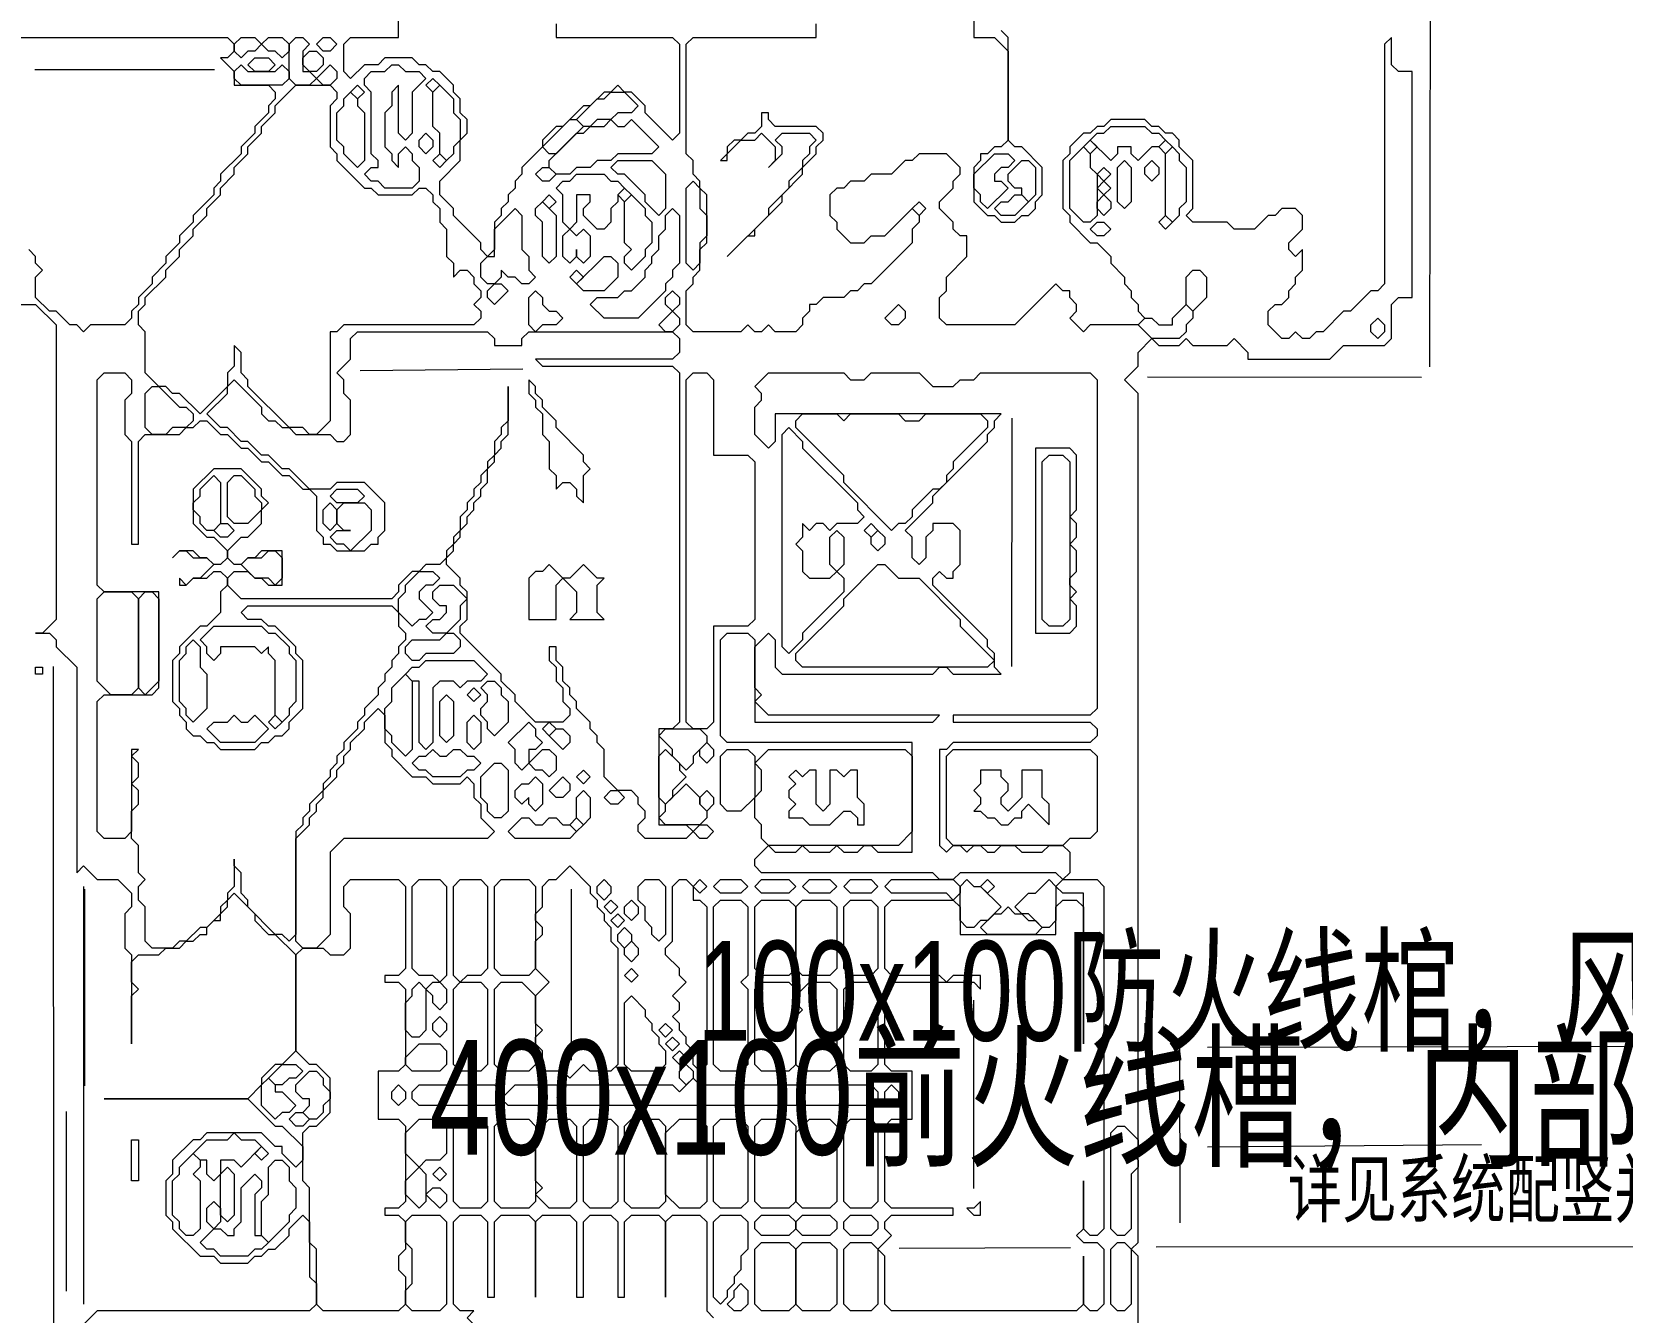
# Model space of a CAD drawing. Extents: x 10 to 1981, y 11 to 1392.
# Drawn here: x 1271.4 to 1503.7, y 690.8 to 877.8 of the extents above; entities that cross this region are included whole.
import ezdxf

# ---------------------------------------------------------------- set-up
doc = ezdxf.new("R2010")
doc.units = 0
for name, color, linetype, lineweight in [('OCR_TEXT', 6, 'Continuous', 0), ('TRACE_CURVE', 6, 'Continuous', 0), ('TRACE_STRAIGHT', 5, 'Continuous', 0), ('TRACE_TEXT_SYMBOL', 6, 'Continuous', 0)]:
    doc.layers.add(name, color=color, linetype=linetype, lineweight=lineweight)
doc.styles.add('wqy-unicode', font='wqy-unicode.lff')

msp = doc.modelspace()

# ---------------------------------------------------------------- linework, layer by layer
at = {"layer": 'TRACE_CURVE', "color": 6}
for points in [[(1409, 884), (1409, 877), (1412, 877), (1414, 875), (1414, 862), (1413, 861), (1412, 861), (1411, 860), (1410, 860), (1410, 859), (1409, 858), (1409, 853), (1411, 851), (1412, 851), (1413, 850), (1415, 850), (1416, 851), (1417, 851), (1418, 852), (1418, 853), (1419, 854), (1419, 858), (1416, 861), (1415, 861), (1414, 862), (1414, 877), (1413, 878)], [(1348, 879), (1348, 877), (1365, 877), (1366, 876), (1366, 863), (1365, 862), (1361, 866), (1361, 867), (1359, 869), (1358, 869), (1357, 870), (1356, 869), (1355, 869), (1353, 867), (1352, 867), (1349, 864), (1348, 864), (1346, 862), (1346, 861), (1343, 858), (1343, 857), (1342, 856), (1342, 855), (1341, 854), (1341, 853), (1340, 852), (1340, 851), (1339, 850), (1339, 846), (1338, 845), (1337, 846), (1337, 847), (1333, 851), (1333, 852), (1331, 854), (1331, 856), (1334, 859), (1334, 862), (1335, 863), (1335, 865), (1334, 866), (1334, 868), (1333, 869), (1333, 870), (1331, 872), (1330, 872), (1329, 873), (1328, 873), (1327, 874), (1323, 874), (1322, 873), (1320, 873), (1318, 871), (1317, 872), (1317, 876), (1318, 877), (1325, 877), (1325, 882)], [(1370, 854), (1369, 855), (1369, 856), (1368, 857), (1368, 859), (1367, 860), (1367, 876), (1368, 877), (1386, 877), (1386, 879)], [(1263, 877), (1300, 877), (1301, 876), (1301, 875), (1300, 874), (1299, 874), (1301, 872), (1301, 870), (1306, 870), (1307, 869), (1307, 868), (1306, 867), (1306, 866), (1304, 864), (1304, 863), (1302, 861), (1302, 860), (1299, 857), (1299, 856), (1298, 855), (1298, 854), (1295, 851), (1295, 850), (1293, 848), (1293, 847), (1291, 845), (1291, 844), (1289, 842), (1289, 841), (1287, 839), (1287, 838), (1286, 837), (1286, 836), (1285, 835), (1280, 835), (1279, 834), (1278, 835), (1277, 835), (1275, 837), (1274, 837), (1272, 839), (1272, 842), (1273, 843), (1272, 844), (1272, 845), (1271, 846)], [(1433, 646), (1433, 699), (1432, 700), (1433, 701), (1433, 825), (1431, 827), (1433, 829), (1433, 831), (1435, 833), (1436, 832), (1439, 832), (1440, 833), (1441, 832), (1446, 832), (1447, 833), (1449, 831), (1449, 830), (1461, 830), (1463, 832), (1469, 832), (1470, 833), (1470, 838), (1471, 839), (1473, 839), (1473, 872), (1471, 872), (1470, 873), (1470, 877), (1469, 876), (1469, 841), (1468, 840), (1467, 840), (1464, 837), (1463, 837), (1460, 834), (1459, 834), (1458, 833), (1457, 833), (1456, 834), (1455, 833), (1454, 833), (1452, 835), (1452, 837), (1453, 838), (1454, 838), (1455, 839), (1455, 840)], [(1310, 870), (1315, 870), (1316, 869), (1316, 868), (1315, 867), (1315, 861), (1316, 860), (1316, 859), (1320, 855), (1321, 855), (1322, 854), (1327, 854), (1328, 855), (1329, 855), (1330, 854), (1330, 853), (1331, 852), (1331, 850), (1332, 849), (1332, 845), (1333, 844), (1333, 842), (1334, 843), (1335, 843), (1336, 842), (1336, 841), (1337, 840), (1337, 839), (1336, 838), (1337, 837), (1337, 836), (1336, 835), (1317, 835), (1316, 834), (1315, 834), (1315, 821), (1313, 819), (1312, 819), (1311, 820), (1309, 820), (1303, 826), (1303, 827), (1302, 828), (1302, 831), (1301, 832), (1301, 829), (1300, 828), (1300, 826), (1296, 822), (1293, 825), (1292, 825), (1291, 826), (1290, 826), (1288, 828), (1288, 834), (1287, 835), (1287, 837), (1288, 838), (1288, 839), (1291, 842), (1291, 843), (1293, 845), (1293, 846), (1295, 848)], [(1295, 848), (1295, 849), (1297, 851), (1297, 852), (1299, 854), (1299, 855), (1301, 857), (1301, 858), (1303, 860), (1303, 861), (1305, 863), (1305, 864), (1307, 866), (1307, 867), (1310, 870)], [(1455, 840), (1456, 841), (1456, 842), (1457, 843), (1457, 846), (1456, 845), (1455, 846), (1455, 847), (1457, 849), (1457, 851), (1456, 852), (1454, 852), (1453, 851), (1452, 851), (1450, 849), (1447, 849), (1446, 850), (1441, 850), (1440, 851), (1441, 852), (1441, 859), (1439, 861), (1439, 862), (1438, 863), (1437, 863), (1436, 864), (1435, 864), (1434, 865), (1429, 865), (1428, 864), (1427, 864), (1426, 863), (1425, 863), (1423, 861), (1423, 860), (1422, 859), (1422, 852), (1423, 851), (1423, 850), (1426, 847), (1427, 847), (1429, 845), (1429, 844), (1431, 842), (1431, 841), (1432, 840), (1432, 839), (1433, 838), (1433, 837), (1434, 836), (1433, 835), (1426, 835), (1425, 834), (1423, 836), (1424, 837), (1424, 838), (1423, 839), (1423, 840), (1422, 840), (1421, 841), (1415, 835), (1405, 835), (1404, 836), (1404, 839)], [(1404, 839), (1405, 840), (1405, 842), (1408, 845), (1408, 848), (1407, 848), (1406, 849), (1406, 850), (1404, 852), (1404, 853), (1406, 855), (1406, 856), (1407, 857), (1407, 858), (1405, 860), (1401, 860), (1400, 859), (1399, 859), (1397, 857), (1394, 857), (1393, 856), (1391, 856), (1390, 855), (1389, 855), (1388, 854), (1388, 851), (1389, 850), (1389, 849), (1391, 847), (1393, 847), (1394, 848), (1396, 848), (1400, 852), (1401, 851), (1401, 850), (1400, 849), (1400, 847), (1394, 841), (1393, 841), (1392, 840), (1391, 840), (1390, 839), (1387, 839), (1386, 838), (1385, 838), (1385, 837), (1384, 836), (1384, 835), (1383, 834), (1380, 834), (1379, 835), (1378, 834), (1377, 834), (1376, 835), (1375, 834), (1368, 834), (1367, 835), (1367, 840), (1368, 841), (1368, 842), (1369, 843), (1369, 846), (1370, 847), (1370, 854)], [(1268, 838), (1272, 838), (1275, 835), (1275, 792), (1273, 790), (1272, 790), (1274, 790), (1275, 789), (1275, 788), (1278, 785), (1278, 755), (1279, 756), (1281, 754), (1284, 754), (1286, 752), (1286, 750), (1285, 749), (1285, 744), (1286, 743), (1286, 730), (1286, 737), (1287, 738), (1286, 739), (1286, 742), (1287, 743), (1290, 743), (1291, 744), (1293, 744), (1294, 745), (1295, 745), (1296, 746), (1297, 746), (1297, 747), (1298, 748), (1299, 748), (1299, 749), (1300, 750), (1300, 751), (1301, 752), (1304, 749), (1304, 748), (1306, 746), (1307, 746), (1310, 743), (1310, 729)], [(1318, 833), (1319, 834), (1338, 834), (1339, 833), (1339, 832), (1343, 832), (1343, 833), (1344, 834), (1365, 834), (1366, 833), (1366, 831), (1365, 830), (1345, 830), (1346, 829), (1365, 829), (1366, 828), (1366, 777), (1365, 776), (1363, 776), (1363, 762), (1367, 762), (1368, 761), (1367, 760), (1361, 760), (1360, 761), (1360, 762), (1361, 763), (1361, 764), (1360, 765), (1360, 766), (1359, 767), (1357, 767), (1355, 769), (1355, 773), (1354, 774), (1354, 775), (1353, 776), (1353, 777), (1351, 779), (1351, 780), (1350, 781), (1350, 782), (1349, 783), (1349, 785), (1348, 786), (1348, 788), (1347, 788), (1347, 786), (1348, 785), (1348, 783), (1349, 782), (1349, 780), (1350, 779), (1350, 778), (1349, 777), (1345, 777), (1342, 780), (1342, 781), (1340, 783), (1340, 784), (1334, 790), (1334, 791), (1335, 792), (1335, 796)], [(1321, 803), (1322, 803), (1322, 804), (1323, 805), (1323, 809), (1320, 812), (1316, 812), (1315, 811), (1312, 811), (1309, 814), (1308, 814), (1306, 816), (1305, 816), (1303, 818), (1302, 818), (1300, 820), (1299, 820), (1297, 822), (1300, 825), (1300, 826), (1301, 827), (1305, 823), (1305, 822), (1306, 821), (1307, 821), (1308, 820), (1309, 820), (1310, 819), (1315, 819), (1316, 818), (1317, 818), (1318, 819), (1318, 824), (1317, 825), (1317, 827), (1316, 828), (1318, 830), (1318, 833)], [(1289, 744), (1288, 745), (1288, 750), (1287, 751), (1287, 753), (1288, 754), (1287, 755), (1287, 759), (1286, 760), (1286, 764), (1287, 765), (1287, 767), (1286, 768), (1287, 769), (1287, 771), (1286, 772), (1287, 773), (1286, 773), (1286, 761), (1285, 760), (1282, 760), (1281, 761), (1281, 780), (1282, 781), (1289, 781), (1290, 782), (1290, 796), (1282, 796), (1281, 797), (1281, 827), (1282, 828), (1285, 828), (1286, 827), (1286, 825), (1285, 824), (1285, 819), (1286, 818), (1286, 803), (1287, 803), (1287, 818), (1288, 819), (1293, 819), (1294, 820), (1295, 820), (1296, 821), (1297, 821), (1299, 819), (1300, 819), (1302, 817), (1303, 817), (1305, 815), (1306, 815), (1308, 813), (1309, 813), (1311, 811), (1312, 811), (1313, 810), (1313, 805), (1314, 804), (1314, 803), (1315, 803), (1316, 802), (1320, 802), (1321, 803)], [(1400, 774), (1373, 774), (1372, 775), (1372, 789), (1373, 790), (1376, 790), (1377, 789), (1377, 777), (1403, 777), (1404, 778), (1379, 778), (1377, 780), (1378, 781), (1377, 782), (1377, 788), (1379, 790), (1380, 789), (1380, 785), (1381, 784), (1403, 784), (1404, 785), (1405, 785), (1406, 784), (1413, 784), (1412, 785), (1412, 787), (1411, 788), (1411, 789), (1403, 797), (1403, 798), (1404, 799), (1405, 798), (1406, 798), (1406, 799), (1407, 800), (1407, 805), (1406, 806), (1403, 806), (1403, 805), (1402, 804), (1402, 801), (1401, 800), (1400, 801), (1400, 804), (1399, 805), (1403, 809), (1403, 810), (1411, 818), (1411, 819), (1412, 820), (1412, 821), (1413, 822), (1380, 822), (1380, 818), (1379, 817), (1377, 819), (1377, 823), (1378, 824), (1378, 825), (1377, 826), (1379, 828)], [(1379, 828), (1390, 828), (1391, 827), (1393, 827), (1394, 828), (1401, 828), (1403, 826), (1406, 826), (1407, 827), (1409, 827), (1410, 828), (1426, 828), (1427, 827), (1427, 779), (1426, 778), (1406, 778), (1406, 777), (1426, 777), (1427, 776), (1427, 775), (1426, 774), (1406, 774), (1405, 773), (1404, 773), (1404, 759), (1405, 758), (1406, 759), (1407, 759), (1408, 758), (1409, 759), (1410, 759), (1411, 758), (1412, 758), (1413, 759), (1415, 759), (1416, 758), (1419, 758), (1420, 759), (1422, 759), (1423, 758), (1423, 755), (1422, 754), (1421, 755), (1407, 755), (1406, 754), (1404, 754), (1403, 755), (1378, 755), (1377, 756), (1377, 757), (1379, 759), (1380, 758), (1383, 758), (1384, 759), (1385, 758), (1388, 758), (1389, 759), (1390, 758), (1392, 758), (1393, 759), (1394, 759), (1395, 758), (1400, 758), (1400, 774)], [(1335, 796), (1334, 797), (1334, 798), (1332, 800), (1332, 801), (1333, 802), (1333, 803), (1334, 804), (1334, 805), (1335, 806), (1335, 807), (1336, 808), (1336, 809), (1337, 810), (1337, 811), (1338, 812), (1338, 814), (1339, 815), (1339, 816), (1340, 817), (1340, 818), (1341, 819), (1341, 826), (1341, 821), (1340, 820), (1340, 819), (1339, 818), (1339, 816), (1338, 815), (1338, 814), (1337, 813), (1337, 812), (1336, 811), (1336, 810), (1335, 809), (1335, 808), (1334, 807), (1334, 805), (1333, 804), (1333, 803), (1332, 802), (1332, 801), (1331, 800), (1329, 800), (1328, 799), (1327, 799), (1325, 797), (1325, 796), (1324, 795), (1302, 795), (1300, 797), (1300, 798), (1301, 799), (1303, 799), (1304, 798), (1305, 798), (1306, 797), (1308, 797), (1308, 802), (1305, 802), (1304, 801), (1303, 801), (1302, 800), (1301, 800)], [(1301, 800), (1300, 801), (1300, 802), (1302, 804), (1303, 804), (1305, 806), (1305, 808), (1306, 809), (1305, 810), (1305, 811), (1302, 814), (1298, 814), (1295, 811), (1295, 806), (1297, 804), (1298, 804), (1300, 802), (1300, 801), (1299, 800), (1298, 800), (1297, 801), (1296, 801), (1295, 802), (1293, 802), (1292, 801), (1293, 802), (1294, 802), (1295, 801), (1297, 801), (1298, 800), (1296, 798), (1295, 798), (1294, 797), (1293, 798), (1293, 797), (1294, 797), (1295, 798), (1297, 798), (1298, 799), (1299, 799), (1300, 798), (1300, 797), (1299, 796), (1299, 793), (1297, 791), (1296, 791), (1293, 788), (1293, 787), (1292, 786), (1292, 780), (1293, 779), (1293, 778), (1294, 777), (1294, 776), (1295, 775), (1296, 775), (1297, 774), (1298, 774), (1299, 773), (1304, 773), (1305, 774), (1306, 774), (1307, 775), (1308, 775)], [(1308, 775), (1309, 776), (1309, 777), (1311, 779), (1311, 786), (1310, 787), (1310, 788), (1307, 791), (1306, 791), (1305, 792), (1303, 792), (1302, 793), (1303, 794), (1324, 794), (1325, 793), (1325, 791), (1326, 790), (1326, 789), (1325, 788), (1325, 787), (1324, 786), (1324, 785), (1323, 784), (1323, 783), (1322, 782), (1322, 781), (1320, 779), (1320, 778), (1319, 777), (1319, 776), (1317, 774), (1317, 773), (1316, 772), (1316, 771), (1315, 770), (1315, 769), (1314, 768), (1314, 767), (1312, 765), (1312, 764), (1311, 763), (1311, 762), (1310, 761), (1310, 746), (1309, 745), (1308, 746), (1307, 746), (1303, 750), (1303, 751), (1302, 752), (1302, 755), (1301, 756), (1301, 757), (1301, 753), (1300, 752), (1300, 751), (1299, 750), (1299, 749), (1297, 747), (1296, 747), (1294, 745), (1293, 745), (1292, 744), (1289, 744)], [(1310, 729), (1308, 727), (1307, 727), (1305, 725), (1305, 724), (1303, 722), (1282, 722), (1303, 722), (1307, 718), (1308, 718), (1311, 715), (1311, 713), (1310, 712), (1308, 714), (1308, 715), (1307, 715), (1305, 717), (1297, 717), (1296, 716), (1295, 716), (1292, 713), (1292, 711), (1291, 710), (1291, 705), (1292, 704), (1292, 703), (1296, 699), (1298, 699), (1299, 698), (1303, 698), (1304, 699), (1305, 699), (1306, 700), (1307, 700), (1309, 702), (1309, 703), (1311, 705), (1312, 704), (1312, 696), (1313, 695), (1313, 692), (1312, 691), (1281, 691), (1279, 689)], [(1333, 704), (1334, 705), (1337, 705), (1338, 704), (1338, 693), (1339, 693), (1339, 704), (1340, 705), (1344, 705), (1345, 704), (1345, 693), (1345, 704), (1346, 705), (1350, 705), (1351, 704), (1351, 693), (1352, 693), (1352, 704), (1353, 705), (1356, 705), (1357, 704), (1357, 693), (1358, 693), (1358, 704), (1359, 705), (1363, 705), (1364, 704), (1364, 693), (1364, 704), (1365, 705), (1369, 705), (1370, 704), (1370, 691), (1371, 690)], [(1346, 646), (1346, 687), (1345, 686), (1338, 686), (1337, 687), (1337, 688), (1335, 690), (1336, 691), (1334, 691), (1333, 692), (1333, 704)]]:
    msp.add_lwpolyline(points, dxfattribs=at)
for points in [[(1301, 876), (1302, 877), (1304, 877), (1305, 876), (1304, 875), (1303, 875), (1302, 874), (1301, 875)], [(1305, 876), (1306, 877), (1308, 877), (1309, 876), (1309, 875), (1308, 874), (1307, 875), (1306, 875)], [(1309, 876), (1310, 877), (1311, 877), (1312, 876), (1311, 875), (1311, 872), (1312, 872), (1313, 871), (1312, 870), (1310, 870), (1309, 871)], [(1313, 876), (1314, 877), (1315, 877), (1316, 876), (1315, 875), (1314, 875)], [(1303, 873), (1304, 874), (1306, 874), (1307, 873), (1306, 872), (1304, 872)], [(1311, 874), (1312, 875), (1313, 875), (1314, 874), (1314, 873), (1313, 872), (1312, 872), (1311, 873)], [(1301, 872), (1302, 873), (1303, 872), (1307, 872), (1308, 873), (1309, 872), (1309, 871), (1308, 870), (1302, 870), (1301, 871)], [(1315, 873), (1316, 872), (1316, 871), (1315, 870), (1314, 870), (1313, 871)], [(1323, 872), (1324, 873), (1325, 873), (1326, 872), (1328, 872), (1329, 871), (1327, 869), (1327, 863), (1326, 862), (1325, 863), (1325, 870), (1324, 869), (1324, 867), (1323, 866), (1323, 861), (1324, 860), (1324, 859), (1325, 858), (1325, 860), (1326, 861), (1327, 860), (1327, 859), (1328, 858), (1328, 856), (1327, 855), (1323, 855), (1322, 856), (1321, 856), (1320, 857), (1321, 858), (1322, 858), (1322, 859), (1321, 860), (1321, 869), (1320, 870), (1320, 871), (1321, 872)], [(1329, 870), (1330, 871), (1331, 870), (1330, 869)], [(1317, 868), (1318, 869), (1319, 868), (1319, 867), (1320, 866), (1320, 859), (1319, 858), (1317, 860), (1317, 861), (1316, 862), (1316, 866), (1317, 867)], [(1318, 869), (1319, 870), (1320, 869), (1319, 868)], [(1330, 869), (1331, 870), (1333, 868), (1333, 866), (1334, 865), (1334, 862), (1333, 861), (1333, 860), (1332, 859), (1331, 860), (1331, 863), (1330, 864)], [(1355, 868), (1356, 869), (1358, 869), (1360, 867), (1359, 866), (1357, 866), (1356, 865), (1354, 865), (1353, 864), (1352, 864), (1351, 865), (1354, 868)], [(1350, 865), (1351, 865), (1352, 864), (1348, 860), (1347, 860), (1346, 861)], [(1355, 864), (1356, 865), (1357, 864), (1358, 864), (1359, 865), (1363, 861), (1362, 860), (1357, 860), (1356, 859), (1354, 859), (1353, 858), (1351, 858), (1350, 857), (1348, 857), (1347, 858), (1347, 859), (1351, 863), (1352, 863), (1353, 864)], [(1428, 863), (1429, 864), (1434, 864), (1435, 863), (1436, 863), (1437, 862), (1436, 861), (1435, 861), (1433, 859), (1432, 860), (1432, 861), (1430, 861), (1430, 860), (1429, 859), (1426, 862), (1427, 863)], [(1328, 862), (1329, 863), (1330, 862), (1330, 861), (1329, 860), (1328, 861)], [(1425, 861), (1426, 862), (1427, 861), (1426, 860)], [(1436, 861), (1437, 862), (1438, 861), (1437, 860)], [(1330, 859), (1331, 860), (1332, 859), (1331, 858)], [(1412, 860), (1414, 860), (1415, 859), (1414, 858), (1413, 858), (1412, 857), (1412, 856), (1413, 856), (1414, 855), (1411, 852), (1410, 853), (1410, 854), (1409, 855), (1409, 857)], [(1425, 861), (1426, 860), (1426, 858), (1427, 857), (1427, 851), (1426, 850), (1425, 850), (1423, 852), (1423, 859)], [(1437, 860), (1438, 861), (1439, 860), (1439, 859), (1440, 858), (1440, 853), (1439, 852), (1439, 851), (1438, 850), (1437, 851)], [(1345, 857), (1346, 858), (1347, 858), (1348, 857), (1347, 856), (1346, 856)], [(1356, 858), (1357, 859), (1362, 859), (1364, 857), (1364, 852), (1363, 851), (1361, 853), (1361, 854), (1358, 857), (1357, 857)], [(1416, 859), (1417, 859), (1418, 858), (1418, 854), (1417, 853), (1416, 854), (1416, 855), (1415, 855), (1414, 856), (1414, 857)], [(1427, 857), (1428, 858), (1429, 857), (1428, 856)], [(1430, 858), (1431, 859), (1432, 858), (1432, 853), (1431, 852), (1430, 853)], [(1434, 858), (1435, 859), (1436, 858), (1436, 857), (1435, 856), (1434, 857)], [(1350, 856), (1351, 857), (1355, 857), (1356, 856), (1357, 856), (1358, 855), (1357, 854), (1357, 853), (1356, 852), (1356, 850), (1355, 849), (1354, 849), (1352, 851), (1352, 852), (1353, 853), (1353, 854), (1351, 854), (1351, 850), (1350, 849), (1349, 850), (1349, 854), (1348, 855), (1349, 856)], [(1357, 854), (1358, 855), (1359, 854), (1358, 853)], [(1367, 855), (1368, 856), (1369, 855), (1369, 852), (1370, 851), (1370, 848), (1369, 847), (1369, 844), (1368, 843), (1367, 844)], [(1427, 855), (1428, 856), (1429, 855), (1428, 854)], [(1345, 852), (1346, 853), (1348, 851), (1348, 845), (1347, 844), (1346, 845), (1346, 850), (1345, 851)], [(1346, 853), (1347, 854), (1348, 853), (1347, 852)], [(1358, 853), (1359, 854), (1361, 852), (1361, 851), (1362, 850), (1362, 847), (1361, 846), (1361, 845), (1359, 843), (1358, 844), (1358, 845), (1359, 846), (1358, 847)], [(1400, 852), (1401, 853), (1402, 852), (1401, 851)], [(1414, 853), (1415, 854), (1416, 854), (1417, 853), (1415, 851), (1413, 851), (1412, 852), (1413, 853)], [(1427, 853), (1428, 854), (1429, 853), (1429, 852), (1428, 851), (1427, 852)], [(1342, 852), (1343, 851), (1343, 846), (1344, 845), (1344, 843), (1345, 842), (1344, 841), (1343, 841), (1342, 842), (1341, 842), (1340, 843), (1340, 842), (1339, 841), (1338, 841), (1337, 842), (1337, 844), (1338, 845), (1339, 845), (1339, 849)], [(1364, 851), (1365, 852), (1366, 851), (1366, 844), (1365, 843), (1365, 842), (1364, 841), (1364, 840), (1360, 836), (1355, 836), (1353, 838), (1354, 839), (1357, 839), (1358, 840), (1359, 840), (1361, 842), (1361, 843), (1362, 844), (1362, 845), (1363, 846), (1363, 848), (1364, 849)], [(1436, 850), (1437, 851), (1438, 850), (1437, 849)], [(1349, 848), (1350, 849), (1351, 848), (1352, 849), (1353, 848), (1353, 845), (1352, 844), (1351, 845), (1351, 846), (1351, 845), (1350, 844), (1349, 845)], [(1426, 849), (1427, 850), (1428, 850), (1429, 849), (1428, 848), (1427, 848)], [(1355, 845), (1356, 845), (1357, 844), (1357, 842), (1355, 840), (1352, 840), (1351, 841)], [(1338, 840), (1339, 841), (1340, 841), (1341, 840), (1339, 838), (1338, 839)], [(1350, 842), (1351, 843), (1352, 842), (1351, 841)], [(1440, 842), (1441, 843), (1442, 843), (1443, 842), (1443, 839), (1441, 837), (1440, 838)], [(1344, 839), (1345, 840), (1346, 839), (1346, 838), (1347, 837), (1348, 837), (1349, 836), (1348, 835), (1346, 835), (1345, 834), (1344, 835)], [(1364, 839), (1365, 840), (1366, 839), (1366, 838), (1365, 837), (1364, 838)], [(1365, 837), (1366, 836), (1366, 835), (1365, 834), (1364, 834), (1363, 835)], [(1398, 838), (1399, 837), (1399, 836), (1398, 835), (1397, 835), (1396, 836)], [(1440, 838), (1441, 837), (1441, 836), (1440, 835), (1440, 834), (1439, 833), (1435, 833), (1433, 835), (1434, 836), (1435, 836), (1436, 835), (1438, 835), (1438, 836)], [(1467, 835), (1468, 836), (1469, 835), (1469, 834), (1468, 833), (1467, 834)], [(1367, 827), (1368, 828), (1370, 828), (1371, 827), (1371, 816), (1376, 816), (1377, 815), (1377, 792), (1376, 791), (1371, 791), (1371, 777), (1370, 776), (1368, 776), (1367, 777)], [(1288, 825), (1289, 826), (1290, 826), (1293, 823), (1294, 823), (1295, 822), (1295, 821), (1294, 820), (1292, 820), (1291, 819), (1289, 819), (1288, 820)], [(1381, 819), (1382, 820), (1384, 818), (1384, 817), (1392, 809), (1392, 808), (1393, 807), (1392, 806), (1389, 806), (1388, 805), (1387, 806), (1386, 806), (1385, 805), (1384, 806), (1384, 804), (1383, 803), (1384, 802), (1384, 799), (1385, 798), (1388, 798), (1389, 799), (1390, 798), (1390, 796), (1384, 790), (1384, 789), (1382, 787), (1381, 788)], [(1383, 821), (1384, 822), (1389, 822), (1390, 821), (1391, 822), (1398, 822), (1399, 821), (1401, 821), (1402, 822), (1410, 822), (1411, 821), (1411, 820), (1406, 815), (1406, 814), (1405, 813), (1405, 812), (1404, 811), (1403, 811), (1400, 808), (1400, 807), (1399, 806), (1398, 806), (1397, 805), (1390, 812), (1390, 813), (1383, 820)], [(1298, 813), (1299, 812), (1299, 806), (1298, 805), (1297, 805), (1296, 806), (1296, 807), (1295, 808), (1295, 809), (1296, 810), (1296, 811)], [(1300, 812), (1301, 813), (1302, 813), (1304, 811), (1304, 810), (1305, 809), (1305, 808), (1303, 806), (1301, 806), (1300, 807)], [(1315, 810), (1316, 811), (1319, 811), (1320, 810), (1319, 809), (1316, 809)], [(1314, 808), (1315, 809), (1316, 808), (1316, 806), (1315, 805), (1314, 806)], [(1316, 808), (1317, 809), (1320, 809), (1321, 808), (1321, 805), (1318, 802), (1317, 803), (1316, 803), (1315, 804), (1316, 805), (1318, 805), (1317, 805), (1316, 806)], [(1298, 805), (1299, 806), (1300, 806), (1301, 805), (1300, 804), (1299, 804)], [(1393, 805), (1394, 806), (1395, 805), (1394, 804)], [(1388, 804), (1389, 805), (1390, 804), (1390, 800), (1389, 799), (1388, 800)], [(1394, 804), (1395, 805), (1396, 804), (1396, 803), (1395, 802), (1394, 803)], [(1305, 801), (1306, 802), (1307, 802), (1308, 801), (1308, 798), (1307, 797), (1306, 798), (1304, 798), (1302, 800), (1303, 801)], [(1328, 799), (1330, 799), (1331, 798), (1330, 797), (1329, 797), (1328, 796), (1328, 795), (1330, 793), (1329, 792), (1328, 792), (1327, 791), (1325, 793), (1325, 795), (1326, 796), (1326, 797)], [(1395, 800), (1396, 800), (1398, 798), (1401, 798), (1407, 792), (1407, 791), (1412, 786), (1411, 785), (1384, 785), (1383, 786), (1383, 787), (1390, 794), (1390, 795)], [(1330, 796), (1331, 797), (1333, 797), (1335, 795), (1334, 794), (1334, 792), (1332, 790), (1330, 790), (1329, 791), (1330, 792), (1331, 792), (1332, 793), (1332, 794), (1331, 794), (1330, 795)], [(1281, 795), (1282, 796), (1286, 796), (1287, 795), (1287, 782), (1286, 781), (1283, 781), (1281, 783)], [(1287, 795), (1288, 796), (1289, 796), (1290, 795), (1290, 783), (1288, 781), (1287, 782)], [(1298, 791), (1305, 791), (1306, 790), (1307, 790), (1309, 788), (1309, 787), (1310, 786), (1310, 780), (1309, 779), (1309, 778), (1308, 777), (1307, 778), (1307, 786), (1306, 787), (1306, 788), (1305, 787), (1304, 788), (1299, 788), (1299, 787), (1298, 786), (1297, 787), (1297, 788), (1296, 789)], [(1331, 789), (1332, 790), (1333, 790), (1334, 789), (1334, 788), (1333, 787), (1329, 787), (1328, 786), (1327, 786), (1326, 787), (1326, 788), (1327, 789)], [(1294, 788), (1295, 789), (1296, 788), (1296, 785), (1297, 784), (1297, 779), (1295, 777), (1294, 778), (1294, 779), (1293, 780), (1293, 786), (1294, 787)], [(1328, 785), (1329, 786), (1336, 786), (1338, 784), (1337, 783), (1335, 783), (1334, 782), (1333, 783), (1331, 783), (1330, 782), (1330, 774), (1329, 773), (1328, 774), (1328, 783), (1327, 783), (1326, 784), (1327, 785)], [(1326, 784), (1327, 783), (1327, 773), (1326, 772), (1324, 774), (1324, 775), (1323, 776), (1323, 779), (1324, 780), (1324, 782)], [(1337, 782), (1338, 783), (1339, 783), (1340, 782), (1340, 781), (1341, 780), (1341, 777), (1339, 775), (1338, 776), (1338, 777), (1337, 778), (1337, 779), (1338, 780), (1338, 781)], [(1331, 780), (1332, 781), (1333, 780), (1333, 775), (1332, 774), (1331, 775)], [(1335, 781), (1336, 782), (1337, 781), (1336, 780)], [(1322, 779), (1323, 778), (1323, 774), (1324, 773), (1324, 772), (1327, 769), (1329, 769), (1330, 768), (1334, 768), (1335, 769), (1336, 768), (1336, 766), (1337, 765), (1337, 763), (1339, 761), (1338, 760), (1317, 760), (1315, 758), (1315, 746), (1313, 744), (1311, 744), (1310, 745), (1310, 760), (1312, 762), (1312, 763), (1313, 764), (1313, 765), (1314, 766), (1314, 767), (1316, 769), (1316, 770), (1317, 771), (1317, 772), (1318, 773), (1318, 774), (1320, 776), (1320, 777)], [(1300, 777), (1301, 778), (1302, 777), (1303, 777), (1304, 778), (1306, 776), (1304, 774), (1299, 774), (1297, 776), (1298, 777)], [(1306, 777), (1307, 778), (1308, 777), (1307, 776)], [(1335, 777), (1336, 778), (1337, 777), (1337, 774), (1336, 773), (1335, 774)], [(1344, 777), (1345, 776), (1345, 775), (1346, 774), (1345, 773), (1344, 773), (1344, 771), (1343, 770), (1342, 771), (1342, 773), (1341, 774)], [(1346, 776), (1347, 777), (1348, 776), (1347, 775)], [(1347, 775), (1348, 776), (1349, 776), (1350, 775), (1350, 774), (1349, 773)], [(1363, 775), (1364, 776), (1369, 776), (1370, 775), (1370, 774), (1368, 772), (1368, 771), (1367, 770), (1365, 772), (1365, 773)], [(1369, 773), (1370, 774), (1371, 773), (1371, 772), (1370, 771), (1369, 772)], [(1329, 772), (1330, 773), (1331, 772), (1332, 772), (1333, 773), (1334, 773), (1335, 772), (1336, 772), (1337, 771), (1336, 770), (1335, 770), (1334, 769), (1330, 769), (1329, 770), (1328, 770), (1327, 771), (1328, 772)], [(1346, 773), (1347, 773), (1348, 772), (1348, 770), (1347, 769), (1346, 770), (1345, 770), (1344, 771)], [(1363, 772), (1364, 773), (1366, 771), (1366, 770), (1367, 769), (1365, 767), (1365, 766), (1364, 765), (1363, 766)], [(1372, 772), (1373, 773), (1376, 773), (1377, 772), (1377, 766), (1375, 764), (1373, 764), (1372, 765)], [(1379, 773), (1399, 773), (1400, 772), (1400, 761), (1398, 759), (1379, 759), (1378, 760), (1378, 762), (1377, 763), (1377, 766), (1378, 767), (1378, 770), (1377, 771)], [(1405, 772), (1406, 773), (1426, 773), (1427, 772), (1427, 761), (1426, 760), (1423, 760), (1422, 759), (1406, 759), (1405, 760)], [(1339, 771), (1340, 771), (1341, 770), (1341, 764), (1340, 763), (1339, 763), (1338, 764), (1338, 765), (1337, 766), (1337, 769)], [(1344, 768), (1345, 769), (1346, 768), (1346, 765), (1345, 764), (1344, 765), (1344, 766), (1343, 765), (1342, 766), (1342, 767), (1343, 768)], [(1349, 769), (1350, 768), (1350, 767), (1349, 766), (1348, 766), (1347, 767)], [(1351, 769), (1352, 770), (1353, 769), (1352, 768)], [(1351, 766), (1352, 767), (1353, 766), (1353, 763), (1352, 762), (1351, 763)], [(1355, 766), (1356, 767), (1357, 767), (1358, 766), (1357, 765), (1356, 765)], [(1367, 768), (1369, 766), (1369, 765), (1370, 764), (1370, 763), (1369, 762), (1364, 762), (1363, 763), (1364, 764), (1364, 765)], [(1369, 766), (1370, 767), (1371, 766), (1371, 765), (1370, 764), (1369, 765)], [(1343, 763), (1344, 763), (1345, 762), (1346, 762), (1347, 763), (1348, 763), (1349, 762), (1350, 762), (1351, 761), (1350, 760), (1342, 760), (1341, 761)], [(1350, 762), (1351, 763), (1352, 762), (1351, 761)], [(1368, 761), (1369, 762), (1370, 762), (1371, 761), (1370, 760), (1369, 760)], [(1350, 756), (1353, 753), (1353, 752), (1354, 751), (1354, 750), (1355, 749), (1355, 748), (1356, 747), (1356, 745), (1357, 744), (1357, 727), (1356, 726), (1353, 726), (1352, 727), (1350, 725), (1349, 726), (1346, 726), (1345, 727), (1346, 728), (1346, 729), (1345, 730), (1345, 731), (1346, 732), (1345, 733), (1345, 737), (1347, 739), (1345, 741), (1345, 745), (1346, 746), (1346, 747), (1345, 748), (1345, 749), (1346, 750), (1346, 753), (1347, 754), (1348, 754)], [(1317, 753), (1318, 754), (1325, 754), (1326, 753), (1326, 741), (1325, 740), (1323, 740), (1323, 739), (1325, 739), (1326, 738), (1326, 727), (1325, 726), (1322, 726), (1322, 719), (1325, 719), (1326, 718), (1326, 707), (1325, 706), (1323, 706), (1323, 705), (1325, 705), (1326, 704), (1326, 700), (1325, 699), (1325, 697), (1326, 696), (1326, 692), (1325, 691), (1314, 691), (1313, 692), (1313, 700), (1312, 701), (1312, 709), (1311, 710), (1311, 717), (1312, 718), (1313, 718), (1315, 720), (1315, 725), (1313, 727), (1312, 727), (1310, 729), (1310, 743), (1311, 744), (1314, 744), (1315, 743), (1317, 743), (1318, 744), (1318, 749), (1317, 750)], [(1327, 753), (1328, 754), (1331, 754), (1332, 753), (1332, 740), (1331, 739), (1330, 740), (1328, 740), (1327, 741)], [(1333, 753), (1334, 754), (1337, 754), (1338, 753), (1338, 741), (1337, 740), (1335, 740), (1334, 739), (1333, 740)], [(1339, 753), (1340, 754), (1344, 754), (1345, 753), (1345, 741), (1344, 740), (1340, 740), (1339, 741)], [(1354, 753), (1355, 754), (1356, 753), (1356, 752), (1355, 751), (1354, 752)], [(1360, 753), (1361, 754), (1363, 754), (1364, 753), (1364, 746), (1363, 745), (1362, 746), (1362, 747), (1361, 748), (1361, 750), (1360, 751)], [(1365, 753), (1366, 754), (1367, 754), (1368, 753), (1368, 751), (1369, 751), (1370, 750), (1370, 727), (1369, 726), (1368, 727), (1368, 729), (1367, 730), (1367, 731), (1366, 732), (1366, 733), (1365, 734), (1366, 735), (1366, 736), (1365, 737), (1367, 739), (1366, 740), (1366, 741), (1364, 743), (1364, 744), (1365, 745)], [(1368, 753), (1369, 754), (1370, 753), (1369, 752)], [(1371, 753), (1372, 754), (1375, 754), (1376, 753), (1375, 752), (1372, 752)], [(1377, 753), (1378, 754), (1382, 754), (1383, 753), (1382, 752), (1378, 752)], [(1384, 753), (1385, 754), (1388, 754), (1389, 753), (1388, 752), (1385, 752)], [(1390, 753), (1391, 754), (1394, 754), (1395, 753), (1394, 752), (1391, 752)], [(1421, 753), (1422, 754), (1427, 754), (1428, 753), (1428, 703), (1427, 702), (1426, 702), (1425, 703), (1425, 710), (1425, 703), (1424, 702), (1425, 701), (1427, 701), (1428, 700), (1428, 692), (1427, 691), (1426, 691), (1425, 692), (1425, 699), (1425, 692), (1424, 691), (1397, 691), (1396, 692), (1396, 699), (1395, 700), (1397, 702), (1396, 703), (1396, 704), (1397, 705), (1406, 705), (1406, 706), (1397, 706), (1396, 707), (1396, 718), (1397, 719), (1400, 719), (1400, 726), (1397, 726), (1396, 727), (1396, 738), (1397, 739), (1409, 739), (1410, 738), (1410, 740), (1406, 740), (1405, 739), (1404, 740), (1397, 740), (1396, 741), (1396, 750), (1397, 751), (1406, 751), (1407, 750), (1407, 746), (1421, 746), (1421, 750), (1422, 751), (1424, 751), (1425, 750), (1425, 730), (1425, 752), (1422, 752)], [(1396, 753), (1397, 754), (1406, 754), (1407, 753), (1407, 752), (1406, 751), (1405, 752), (1397, 752)], [(1407, 753), (1408, 754), (1409, 753), (1410, 753), (1413, 750), (1411, 748), (1410, 748), (1409, 747), (1408, 747), (1407, 748)], [(1410, 753), (1411, 754), (1412, 753), (1411, 752)], [(1420, 754), (1421, 753), (1421, 748), (1420, 747), (1419, 747), (1417, 749), (1416, 749), (1415, 750), (1417, 752), (1418, 752)], [(1355, 750), (1356, 751), (1357, 750), (1356, 749)], [(1358, 750), (1359, 751), (1360, 750), (1360, 749), (1359, 748), (1358, 749)], [(1371, 750), (1372, 751), (1375, 751), (1376, 750), (1376, 740), (1375, 739), (1376, 738), (1376, 727), (1375, 726), (1372, 726), (1371, 727)], [(1377, 750), (1378, 751), (1382, 751), (1383, 750), (1383, 741), (1382, 740), (1378, 740), (1377, 741)], [(1383, 750), (1384, 751), (1388, 751), (1389, 750), (1389, 741), (1388, 740), (1384, 740), (1383, 741)], [(1390, 750), (1391, 751), (1394, 751), (1395, 750), (1395, 741), (1394, 740), (1391, 740), (1390, 741)], [(1356, 748), (1357, 749), (1358, 748), (1357, 747)], [(1413, 749), (1414, 750), (1415, 749), (1416, 749), (1417, 748), (1418, 748), (1419, 747), (1418, 746), (1411, 746), (1410, 747), (1412, 749)], [(1357, 746), (1358, 747), (1359, 746), (1359, 745), (1358, 744), (1357, 745)], [(1358, 744), (1359, 745), (1360, 744), (1360, 743), (1359, 742), (1358, 743)], [(1358, 740), (1359, 741), (1360, 740), (1359, 739)], [(1327, 738), (1328, 739), (1329, 738), (1329, 732), (1328, 731), (1327, 731), (1326, 732), (1326, 736), (1327, 737)], [(1329, 738), (1330, 739), (1331, 739), (1332, 738), (1332, 736), (1331, 735), (1330, 736), (1330, 737)], [(1333, 738), (1334, 739), (1337, 739), (1338, 738), (1338, 727), (1337, 726), (1334, 726), (1333, 727)], [(1339, 738), (1340, 739), (1343, 739), (1345, 737), (1345, 727), (1344, 726), (1340, 726), (1339, 727)], [(1377, 738), (1378, 739), (1382, 739), (1383, 738), (1383, 727), (1382, 726), (1378, 726), (1377, 727)], [(1385, 739), (1388, 739), (1389, 738), (1389, 727), (1388, 726), (1384, 726), (1383, 727), (1383, 734), (1384, 735), (1383, 736), (1383, 737)], [(1390, 738), (1391, 739), (1394, 739), (1395, 738), (1395, 727), (1394, 726), (1391, 726), (1390, 727)], [(1358, 736), (1359, 737), (1361, 735), (1361, 734), (1362, 733), (1362, 732), (1363, 731), (1363, 730), (1364, 729), (1364, 727), (1363, 726), (1359, 726), (1358, 727)], [(1330, 733), (1331, 734), (1332, 733), (1332, 732), (1331, 731), (1330, 732)], [(1363, 732), (1364, 733), (1365, 732), (1364, 731)], [(1328, 730), (1331, 730), (1332, 729), (1332, 727), (1331, 726), (1327, 726), (1326, 727), (1326, 728)], [(1364, 730), (1365, 731), (1366, 730), (1365, 729)], [(1308, 727), (1310, 727), (1311, 726), (1310, 725), (1309, 725), (1308, 724), (1307, 724), (1306, 725)], [(1365, 728), (1366, 729), (1367, 728), (1366, 727)], [(1366, 726), (1367, 727), (1368, 726), (1368, 725), (1367, 724), (1366, 725)], [(1305, 724), (1306, 725), (1307, 724), (1307, 723), (1308, 723), (1310, 721), (1309, 720), (1308, 720), (1307, 719), (1305, 721)], [(1312, 726), (1313, 726), (1314, 725), (1314, 724), (1315, 723), (1315, 722), (1314, 721), (1314, 720), (1313, 719), (1312, 719), (1311, 720), (1312, 721), (1312, 722), (1311, 722), (1310, 723), (1310, 724)], [(1368, 725), (1369, 724), (1394, 724), (1395, 723), (1395, 722), (1394, 721), (1341, 721), (1340, 722), (1342, 724), (1365, 724), (1366, 723)], [(1324, 723), (1325, 724), (1326, 723), (1326, 722), (1325, 721), (1324, 722)], [(1327, 723), (1328, 724), (1339, 724), (1340, 723), (1340, 722), (1339, 721), (1328, 721), (1327, 722)], [(1396, 723), (1397, 724), (1398, 723), (1398, 722), (1397, 721), (1396, 722)], [(1309, 719), (1310, 720), (1311, 720), (1312, 719), (1311, 718), (1310, 718)], [(1328, 719), (1331, 719), (1332, 718), (1332, 714), (1331, 713), (1329, 713), (1328, 712), (1326, 714), (1326, 717)], [(1333, 718), (1334, 719), (1337, 719), (1338, 718), (1338, 707), (1337, 706), (1334, 706), (1333, 707)], [(1339, 718), (1340, 719), (1344, 719), (1345, 718), (1345, 707), (1344, 706), (1340, 706), (1339, 707)], [(1347, 719), (1350, 719), (1351, 718), (1351, 707), (1350, 706), (1347, 706), (1345, 708), (1346, 709), (1345, 710), (1345, 717)], [(1352, 718), (1353, 719), (1356, 719), (1357, 718), (1357, 707), (1356, 706), (1353, 706), (1352, 707)], [(1358, 718), (1359, 719), (1363, 719), (1364, 718), (1364, 707), (1363, 706), (1359, 706), (1358, 707)], [(1366, 719), (1369, 719), (1370, 718), (1370, 707), (1369, 706), (1366, 706), (1364, 708), (1364, 717)], [(1371, 718), (1372, 719), (1375, 719), (1376, 718), (1376, 707), (1375, 706), (1372, 706), (1371, 707)], [(1377, 718), (1378, 719), (1382, 719), (1383, 718), (1383, 707), (1382, 706), (1378, 706), (1377, 707)], [(1385, 719), (1388, 719), (1389, 718), (1389, 707), (1388, 706), (1384, 706), (1383, 707), (1383, 717)], [(1390, 718), (1391, 719), (1394, 719), (1395, 718), (1395, 707), (1394, 706), (1391, 706), (1390, 707)], [(1429, 717), (1430, 718), (1431, 718), (1433, 716), (1433, 715), (1432, 714), (1433, 713), (1433, 712), (1432, 711), (1432, 703), (1431, 702), (1430, 702), (1429, 703)], [(1300, 716), (1301, 717), (1302, 716), (1304, 716), (1305, 715), (1302, 712), (1301, 713), (1299, 713), (1299, 711), (1298, 710), (1297, 711), (1297, 713), (1296, 713), (1295, 714), (1297, 716)], [(1295, 714), (1296, 713), (1296, 712), (1295, 711), (1296, 710), (1296, 703), (1295, 702), (1294, 702), (1293, 703), (1293, 704), (1292, 705), (1292, 710), (1293, 711), (1293, 712)], [(1304, 714), (1305, 715), (1306, 714), (1305, 713)], [(1304, 711), (1305, 710), (1305, 709), (1304, 708), (1304, 702), (1305, 702), (1306, 701), (1305, 700), (1304, 700), (1303, 699), (1299, 699), (1298, 700), (1297, 700), (1296, 701), (1298, 703), (1299, 703), (1300, 702), (1301, 702), (1301, 703), (1302, 704), (1302, 709)], [(1299, 711), (1300, 712), (1301, 711), (1301, 705), (1300, 704), (1299, 705)], [(1306, 712), (1307, 713), (1308, 713), (1309, 712), (1309, 710), (1310, 709), (1310, 706), (1309, 705), (1309, 704), (1306, 701), (1305, 702), (1305, 707), (1306, 708)], [(1328, 712), (1329, 711), (1329, 707), (1328, 706), (1326, 708), (1326, 710)], [(1330, 711), (1331, 712), (1332, 711), (1331, 710)], [(1329, 708), (1330, 709), (1331, 709), (1332, 708), (1332, 707), (1331, 706)], [(1297, 706), (1298, 707), (1299, 706), (1299, 704), (1298, 703), (1297, 704)], [(1326, 704), (1327, 705), (1331, 705), (1332, 704), (1332, 692), (1331, 691), (1327, 691), (1326, 692), (1326, 694), (1327, 695), (1327, 700), (1326, 701)], [(1371, 704), (1372, 705), (1375, 705), (1376, 704), (1376, 700), (1375, 699), (1375, 697), (1374, 696), (1374, 695), (1373, 694), (1373, 693), (1372, 692), (1371, 693)], [(1377, 704), (1378, 705), (1382, 705), (1383, 704), (1383, 703), (1382, 702), (1378, 702), (1377, 703)], [(1383, 704), (1384, 705), (1388, 705), (1389, 704), (1389, 703), (1388, 702), (1384, 702), (1383, 703)], [(1390, 704), (1391, 705), (1394, 705), (1395, 704), (1395, 703), (1394, 702), (1391, 702), (1390, 703)], [(1377, 700), (1378, 701), (1382, 701), (1383, 700), (1383, 692), (1382, 691), (1378, 691), (1377, 692)], [(1383, 700), (1384, 701), (1388, 701), (1389, 700), (1389, 692), (1388, 691), (1384, 691), (1383, 692)], [(1390, 700), (1391, 701), (1394, 701), (1395, 700), (1395, 692), (1394, 691), (1391, 691), (1390, 692)], [(1429, 700), (1430, 701), (1431, 701), (1432, 700), (1432, 692), (1431, 691), (1430, 691), (1429, 692)], [(1374, 694), (1375, 695), (1376, 694), (1376, 692), (1375, 691), (1374, 691), (1373, 692), (1374, 693)]]:
    msp.add_lwpolyline(points, close=True, dxfattribs=at)
at = {"layer": 'TRACE_STRAIGHT', "color": 5}
for p, q in [((1475.61, 828.88), (1475.98, 1016.38)), ((1271.88, 872.29), (1298.12, 872.29)), ((1319.37, 828.33), (1343.13, 828.57)), ((1434.37, 827.41), (1474.38, 827.39)), ((1414.57, 785.12), (1414.62, 821.38)), ((1274.54, 785.13), (1274.63, 647.62)), ((1279, 753), (1279, 692)), ((1279.19, 723.88), (1279.19, 752.62)), ((1350.22, 752.62), (1350.22, 727.62)), ((1409, 708.87), (1409.01, 736.38)), ((1439.05, 730.13), (1439.07, 703.87)), ((1443.12, 729.54), (1528.12, 729.72)), ((1276.5, 693.88), (1276.5, 720.12)), ((1443.13, 714.99), (1483.12, 715.33)), ((1398.12, 700.16), (1423.13, 700.25)), ((1435.62, 700.38), (1560.63, 700.45))]:
    msp.add_line(p, q, dxfattribs=at)
at = {"layer": 'TRACE_TEXT_SYMBOL', "color": 6}
for points in [[(1378, 866), (1378, 864), (1377, 863), (1376, 863), (1375, 862), (1374, 862), (1373, 861), (1373, 860), (1372, 859), (1373, 859), (1373, 860), (1375, 862), (1377, 862), (1378, 863), (1380, 861), (1380, 859), (1379, 858), (1381, 860), (1381, 861), (1380, 862), (1381, 863), (1385, 863), (1386, 862), (1385, 861), (1385, 860), (1384, 859), (1384, 858), (1382, 856), (1382, 855), (1379, 852), (1379, 851), (1373, 845), (1376, 848), (1377, 848), (1377, 849), (1381, 853), (1381, 854), (1384, 857), (1384, 858), (1386, 860), (1386, 861), (1387, 862), (1387, 863), (1386, 864), (1380, 864), (1379, 865), (1379, 866)], [(1344, 827), (1344, 825), (1345, 824), (1345, 823), (1346, 822), (1346, 819), (1347, 818), (1347, 814), (1348, 813), (1348, 811), (1349, 812), (1350, 812), (1351, 811), (1351, 810), (1352, 809), (1352, 813), (1353, 814), (1352, 815), (1352, 816), (1348, 820), (1348, 821), (1346, 823), (1346, 824), (1345, 825), (1345, 826)], [(1418, 817), (1418, 790), (1423, 790), (1424, 791), (1424, 794), (1423, 795), (1424, 796), (1423, 797), (1423, 798), (1424, 799), (1424, 802), (1423, 803), (1424, 804), (1424, 806), (1423, 807), (1424, 808), (1424, 816), (1423, 817)], [(1419, 815), (1420, 816), (1422, 816), (1423, 815), (1423, 792), (1422, 791), (1420, 791), (1419, 792)], [(1347, 800), (1346, 799), (1345, 799), (1344, 798), (1344, 792), (1348, 792), (1348, 797), (1349, 798), (1351, 796), (1351, 793), (1350, 792), (1355, 792), (1354, 793), (1354, 797), (1355, 798), (1354, 798), (1352, 800), (1350, 798), (1349, 798)], [(1272, 785), (1273, 785), (1273, 784), (1272, 784)], [(1383, 770), (1382, 769), (1383, 768), (1382, 767), (1382, 766), (1383, 765), (1382, 764), (1382, 763), (1384, 763), (1385, 762), (1388, 762), (1390, 764), (1391, 764), (1392, 763), (1392, 762), (1393, 762), (1393, 765), (1392, 766), (1392, 770), (1391, 770), (1390, 769), (1389, 770), (1388, 770), (1388, 765), (1387, 764), (1386, 765), (1386, 770), (1385, 770), (1384, 769)], [(1410, 770), (1410, 768), (1409, 767), (1410, 766), (1410, 765), (1409, 764), (1410, 764), (1411, 763), (1412, 763), (1413, 762), (1414, 762), (1415, 763), (1416, 763), (1416, 764), (1417, 765), (1420, 762), (1420, 765), (1419, 766), (1419, 770), (1416, 770), (1416, 766), (1414, 764), (1413, 765), (1413, 766), (1414, 767), (1414, 768), (1413, 769), (1413, 770)], [(1286, 716), (1287, 716), (1287, 710), (1286, 710)], [(1410, 707), (1409, 706), (1408, 706), (1409, 705), (1410, 705)]]:
    msp.add_lwpolyline(points, close=True, dxfattribs=at)

# ---------------------------------------------------------------- texts
at = {"layer": 'OCR_TEXT', "color": 6, "style": 'wqy-unicode', "width": 0.72}
for s, height, p in [('100x100防火线棺，风机水泵邻应急控制', 14.5904, (1368.63, 730.46)), ('400x100前火线槽，内部按1:2月金属隔枢分晒', 16.7513, (1329.49, 713.83)), ('详见系统配竖并内沿墙明效)', 8.0882, (1454.86, 704.79))]:
    msp.add_text(s, height=height, dxfattribs=at).set_placement(p)

doc.saveas('drawing.dxf')
